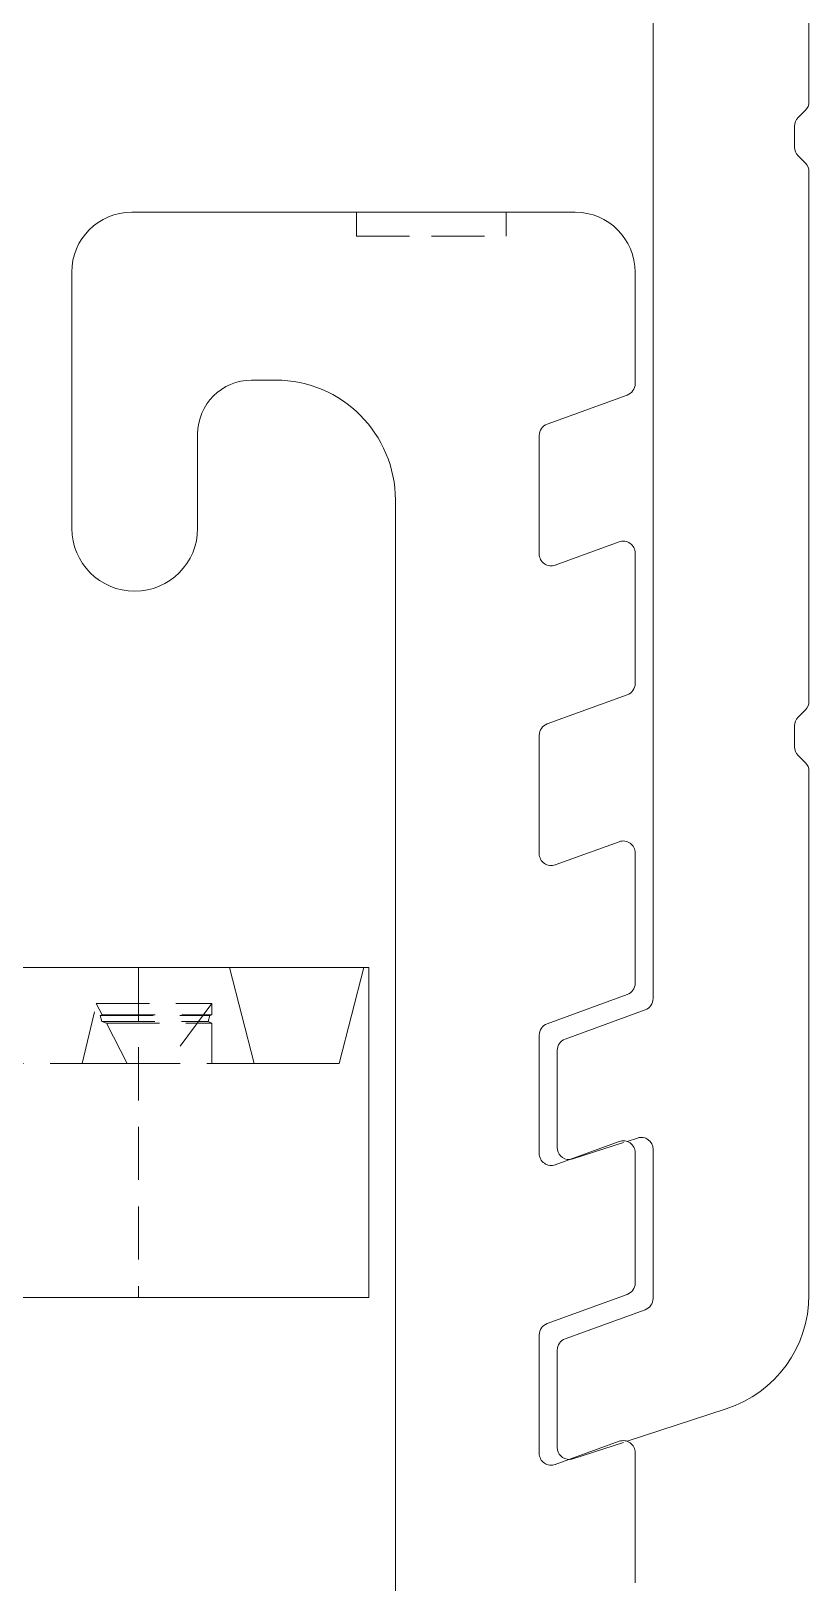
# Model space of a CAD drawing. Header units: millimetres. Extents: x 1522 to 2996, y -37 to 935.
# Drawn here: x 2789.35 to 2807.96, y 399.79 to 436.9 of the extents above; entities that cross this region are included whole.
import ezdxf

# ---------------------------------------------------------------- set-up
doc = ezdxf.new("R2010")
doc.units = ezdxf.units.MM
doc.linetypes.add('HIDDEN', pattern=[1.905, 1.27, -0.635])

msp = doc.modelspace()

# ---------------------------------------------------------------- linework, layer by layer
at = {"color": 7, "linetype": 'Continuous', "lineweight": 15}
for p, q in [((2807.961, 447.879), (2807.961, 435.21)), ((2804.233, 413.761), (2804.233, 445.797)), ((2807.701, 434.831), (2807.877, 435.008)), ((2807.617, 434.121), (2807.617, 434.629)), ((2807.877, 433.742), (2807.701, 433.918)), ((2807.961, 433.539), (2807.961, 420.87)), ((2802.369, 432.567), (2791.757, 432.567)), ((2790.323, 431.133), (2790.323, 425.01)), ((2803.803, 428.466), (2803.803, 431.133)), ((2794.625, 428.552), (2795.199, 428.552)), ((2801.697, 427.499), (2803.614, 428.196)), ((2793.334, 425.01), (2793.334, 427.261)), ((2801.508, 424.398), (2801.508, 427.229)), ((2798.067, 425.684), (2798.067, 363.419)), ((2803.418, 424.683), (2801.893, 424.128)), ((2803.803, 421.296), (2803.803, 424.414)), ((2801.697, 420.329), (2803.614, 421.026)), ((2807.701, 420.491), (2807.877, 420.667)), ((2807.617, 419.78), (2807.617, 420.288)), ((2801.508, 417.228), (2801.508, 420.059)), ((2807.877, 419.401), (2807.701, 419.578)), ((2807.961, 419.199), (2807.961, 406.674)), ((2803.418, 417.513), (2801.893, 416.958)), ((2803.803, 414.126), (2803.803, 417.244)), ((2794.101, 414.503), (2778.08, 414.503)), ((2794.101, 414.503), (2794.691, 412.208)), ((2794.101, 414.503), (2797.31, 414.503)), ((2796.719, 412.208), (2797.31, 414.503)), ((2797.434, 414.503), (2797.31, 414.503)), ((2797.434, 414.503), (2797.434, 406.615)), ((2801.697, 413.158), (2803.614, 413.856)), ((2804.044, 413.491), (2802.127, 412.793)), ((2801.508, 410.058), (2801.508, 412.889)), ((2801.939, 412.524), (2801.939, 410.198)), ((2794.691, 412.208), (2796.719, 412.208)), ((2803.418, 410.343), (2801.893, 409.788)), ((2803.608, 410.345), (2803.858, 410.426)), ((2804.233, 406.591), (2804.233, 410.154)), ((2803.803, 406.956), (2803.803, 410.074)), ((2797.434, 406.615), (2772.148, 406.615)), ((2801.697, 405.988), (2803.614, 406.686)), ((2804.044, 406.321), (2802.127, 405.623)), ((2801.508, 402.888), (2801.508, 405.719)), ((2801.939, 405.354), (2801.939, 403.028)), ((2803.608, 403.175), (2805.98, 403.946)), ((2803.418, 403.173), (2801.893, 402.618)), ((2803.803, 399.785), (2803.803, 402.903))]:
    msp.add_line(p, q, dxfattribs=at)
at = {"color": 7, "linetype": 'HIDDEN', "lineweight": 0}
for p, q in [((2797.135, 432.567), (2797.135, 431.994)), ((2800.72, 431.994), (2800.72, 432.567)), ((2797.135, 431.994), (2798.927, 431.994)), ((2798.927, 431.994), (2800.72, 431.994)), ((2791.921, 414.503), (2791.921, 406.615)), ((2790.57, 412.208), (2790.911, 413.642)), ((2790.911, 413.642), (2793.677, 413.642)), ((2790.911, 413.642), (2791.049, 413.375)), ((2793.677, 413.642), (2792.598, 412.208)), ((2793.677, 413.375), (2793.677, 413.642)), ((2791.049, 413.375), (2791.005, 413.357)), ((2791.005, 413.357), (2793.624, 413.357)), ((2791.005, 413.357), (2791.042, 413.213)), ((2791.042, 413.213), (2793.587, 413.213)), ((2791.042, 413.213), (2791.151, 413.176)), ((2791.049, 413.375), (2793.677, 413.375)), ((2791.151, 413.176), (2793.677, 413.176)), ((2791.151, 413.176), (2791.649, 412.208)), ((2793.587, 413.213), (2793.624, 413.357)), ((2793.677, 413.176), (2793.587, 413.213)), ((2793.624, 413.357), (2793.677, 413.375)), ((2793.677, 412.208), (2793.677, 413.176)), ((2782.183, 412.208), (2790.57, 412.208)), ((2790.57, 412.208), (2791.649, 412.208)), ((2791.649, 412.208), (2794.691, 412.208)), ((2802.314, 409.925), (2803.608, 410.345)), ((2802.314, 402.755), (2803.608, 403.175))]:
    msp.add_line(p, q, dxfattribs=at)
at = {"color": 7, "linetype": 'HIDDEN', "lineweight": 0, "flags": 128}
for points in [[(2802.23, 409.911), (2802.248, 409.912), (2802.314, 409.925)], [(2802.23, 402.741), (2802.248, 402.742), (2802.314, 402.755)]]:
    msp.add_lwpolyline(points, dxfattribs=at)
at = {"color": 7, "linetype": 'Continuous', "lineweight": 15}
for centre, radius, start, end in [((2807.675, 435.21), 0.287, 315, 0), ((2807.904, 434.629), 0.287, 135, 180), ((2807.904, 434.121), 0.287, 180, 225), ((2807.675, 433.539), 0.287, 0, 45), ((2791.757, 431.133), 1.434, 90, 180), ((2802.369, 431.133), 1.434, 0, 90), ((2794.625, 427.261), 1.291, 90, 180), ((2795.199, 425.684), 2.868, 0, 90), ((2803.516, 428.466), 0.287, 290, 0), ((2801.795, 427.229), 0.287, 110, 180), ((2791.829, 425.01), 1.506, 180, 270), ((2791.829, 425.01), 1.506, 270, 0), ((2803.516, 424.414), 0.287, 0, 110), ((2801.795, 424.398), 0.287, 180, 290), ((2803.516, 421.296), 0.287, 290, 0), ((2807.675, 420.87), 0.287, 315, 0), ((2801.795, 420.059), 0.287, 110, 180), ((2807.904, 420.288), 0.287, 135, 180), ((2807.904, 419.78), 0.287, 180, 225), ((2807.675, 419.199), 0.287, 0, 45), ((2801.795, 417.228), 0.287, 180, 290), ((2803.516, 417.244), 0.287, 0, 110), ((2803.516, 414.126), 0.287, 290, 0), ((2803.946, 413.761), 0.287, 290, 0), ((2801.795, 412.889), 0.287, 110, 180), ((2802.225, 412.524), 0.287, 110, 180), ((2802.225, 410.198), 0.287, 180, 271.0071), ((2803.516, 410.074), 0.287, 0, 110), ((2803.946, 410.154), 0.287, 0, 108), ((2801.795, 410.058), 0.287, 180, 290), ((2803.516, 406.956), 0.287, 290, 0), ((2803.946, 406.591), 0.287, 290, 0), ((2805.093, 406.674), 2.868, 288, 0), ((2801.795, 405.719), 0.287, 110, 180), ((2802.225, 405.354), 0.287, 110, 180), ((2803.516, 402.903), 0.287, 0, 110), ((2801.795, 402.888), 0.287, 180, 290), ((2802.225, 403.028), 0.287, 180, 271.0071)]:
    msp.add_arc(centre, radius, start, end, dxfattribs=at)

doc.saveas('drawing.dxf')
